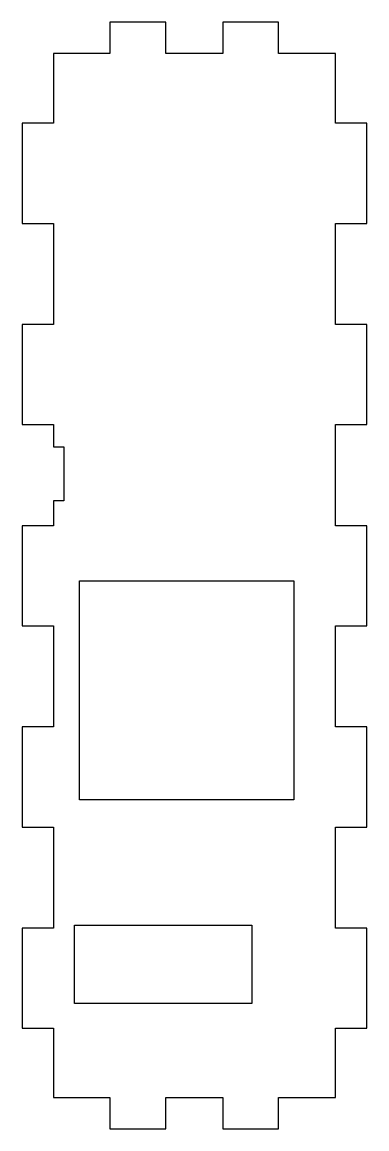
# Model space of a CAD drawing. Header units: metres. Extents: x 0 to 33, y 0 to 106.
import ezdxf

# ---------------------------------------------------------------- set-up
doc = ezdxf.new("R2010")
doc.units = ezdxf.units.M

msp = doc.modelspace()

# ---------------------------------------------------------------- linework, layer by layer
for p, q in [((13.751, 106), (8.39999, 106)), ((8.39999, 106), (8.39999, 103)), ((13.751, 103), (13.751, 106)), ((24.551, 106), (19.2, 106)), ((19.2, 106), (19.2, 103)), ((24.551, 103), (24.551, 106)), ((8.39999, 103), (3, 103)), ((3, 103), (3, 96.3146)), ((19.2, 103), (13.751, 103)), ((30, 103), (24.551, 103)), ((30, 96.3146), (30, 103)), ((3, 96.3146), (0, 96.3146)), ((0, 96.3146), (0, 86.7273)), ((33, 96.3146), (30, 96.3146)), ((33, 86.7273), (33, 96.3146)), ((0, 86.7273), (3, 86.7273)), ((3, 86.7273), (3, 77.0419)), ((30, 77.0419), (30, 86.7273)), ((30, 86.7273), (33, 86.7273)), ((3, 77.0419), (0, 77.0419)), ((0, 77.0419), (0, 67.4545)), ((33, 77.0419), (30, 77.0419)), ((33, 67.4545), (33, 77.0419)), ((0, 67.4545), (3, 67.4545)), ((3, 67.4545), (3, 65.3364)), ((30, 57.7692), (30, 67.4545)), ((30, 67.4545), (33, 67.4545)), ((3, 65.3364), (4, 65.3364)), ((4, 65.3364), (4, 60.1364)), ((4, 60.1364), (3, 60.1364)), ((3, 60.1364), (3, 57.7692)), ((3, 57.7692), (0, 57.7692)), ((0, 57.7692), (0, 48.1818)), ((33, 57.7692), (30, 57.7692)), ((33, 48.1818), (33, 57.7692)), ((5.5, 31.5), (5.5, 52.5)), ((5.5, 52.5), (26, 52.5)), ((26, 52.5), (26, 31.5)), ((0, 48.1818), (3, 48.1818)), ((3, 48.1818), (3, 38.4964)), ((30, 38.4964), (30, 48.1818)), ((30, 48.1818), (33, 48.1818)), ((3, 38.4964), (0, 38.4964)), ((0, 38.4964), (0, 28.9091)), ((33, 38.4964), (30, 38.4964)), ((33, 28.9091), (33, 38.4964)), ((26, 31.5), (5.5, 31.5)), ((0, 28.9091), (3, 28.9091)), ((3, 28.9091), (3, 19.2237)), ((30, 19.2237), (30, 28.9091)), ((30, 28.9091), (33, 28.9091)), ((3, 19.2237), (0, 19.2237)), ((0, 19.2237), (0, 9.63635)), ((5, 12), (5, 19.5)), ((5, 19.5), (22, 19.5)), ((22, 19.5), (22, 12)), ((33, 19.2237), (30, 19.2237)), ((33, 9.63635), (33, 19.2237)), ((22, 12), (5, 12)), ((0, 9.63635), (3, 9.63635)), ((3, 9.63635), (3, 3)), ((30, 3), (30, 9.63635)), ((30, 9.63635), (33, 9.63635)), ((3, 3), (8.39999, 3)), ((8.39999, 3), (8.39999, 0)), ((13.751, 3), (19.2, 3)), ((13.751, 0), (13.751, 3)), ((19.2, 3), (19.2, 0)), ((24.551, 0), (24.551, 3)), ((24.551, 3), (30, 3)), ((8.39999, 0), (13.751, 0)), ((19.2, 0), (24.551, 0))]:
    msp.add_line(p, q)

doc.saveas('drawing.dxf')
